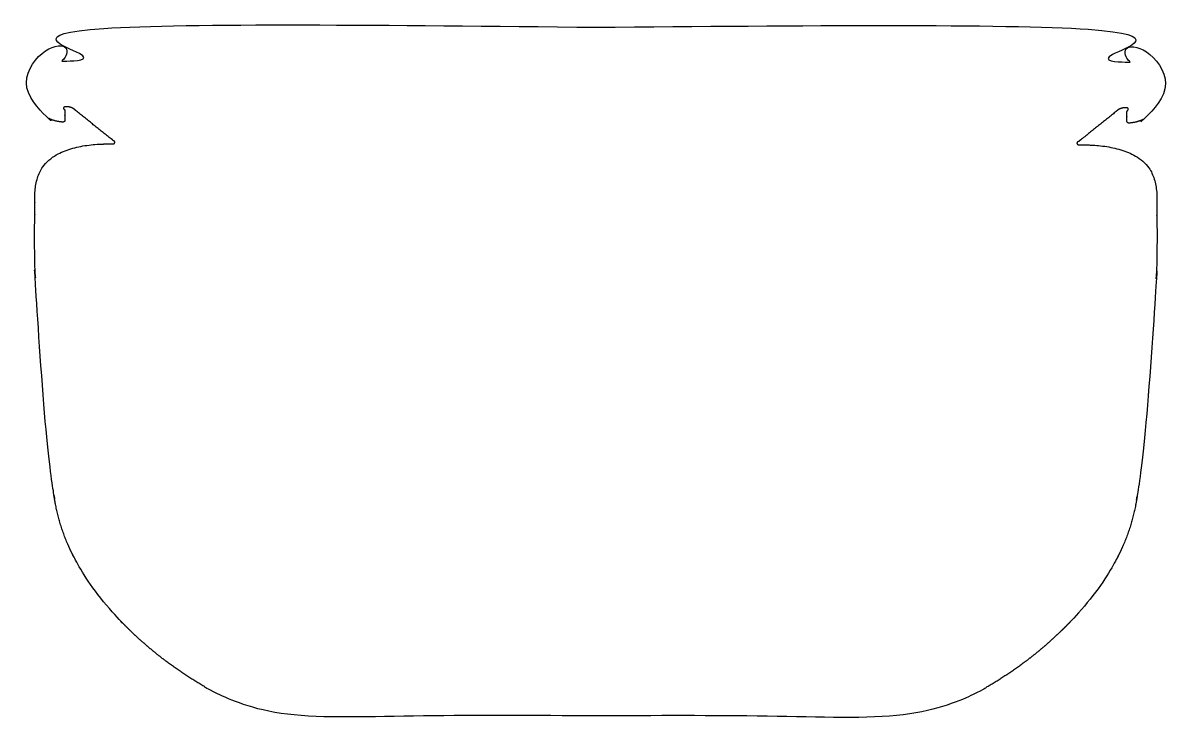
# Model space of a CAD drawing. Header units: millimetres. Extents: x 462 to 762, y 450 to 633.
import ezdxf

# ---------------------------------------------------------------- set-up
doc = ezdxf.new("R2010")
doc.units = ezdxf.units.MM
doc.layers.add('vector-cut', color=5, linetype='Continuous', true_color=0x0000ff)

msp = doc.modelspace()

# ---------------------------------------------------------------- linework, layer by layer
at = {"layer": 'vector-cut'}
for points, weights, knots in [([(475.64, 609.78), (475.08, 610.37), (474.29, 610.7), (473.48, 610.7), (473.27, 610.7), (473.06, 610.7), (472.84, 610.7), (472.69, 610.7), (472.56, 610.61), (472.51, 610.46), (472.46, 610.31), (472.51, 610.16), (472.64, 610.06), (472.76, 609.97), (472.83, 609.84), (472.84, 609.69), (472.84, 609.68), (472.84, 608.85), (472.84, 608.03), (472.84, 607.21), (472.84, 607.07), (472.79, 606.95), (472.69, 606.85), (472.59, 606.75), (472.46, 606.71), (472.32, 606.71), (469.86, 606.84), (467.52, 607.88), (465.77, 609.63), (463.9, 611.5), (462.84, 614.05), (462.84, 616.7), (462.84, 619.35), (463.9, 621.89), (465.77, 623.77), (467.52, 625.52), (469.86, 626.56), (472.32, 626.69), (472.46, 626.69), (472.59, 626.64), (472.69, 626.55), (472.79, 626.45), (472.84, 626.33), (472.84, 626.19), (472.84, 625.37), (472.84, 624.55), (472.84, 623.74), (472.84, 623.58), (472.77, 623.43), (472.64, 623.33), (472.51, 623.24), (472.46, 623.09), (472.51, 622.94), (472.56, 622.79), (472.69, 622.7), (472.84, 622.7), (473.06, 622.7), (473.27, 622.7), (473.48, 622.7), (474.29, 622.7), (475.08, 623.03), (475.64, 623.62), (477.99, 626.07), (480.33, 628.52), (482.68, 630.96), (483.06, 631.36), (483.57, 631.58), (484.12, 631.58), (484.28, 631.58), (484.44, 631.58), (612.13, 631.58)], [1, 1, 1, 1, 1, 1, 1, 0.872623143194, 0.872623235932, 1.00000027821, 0.872623143194, 0.872623143194, 1.00000027821, 0.931796092402, 0.927536784515, 0.987222354553, 0.987222354553, 0.987222354553, 0.987222354553, 0.987222354553, 0.933758421831, 0.933758421831, 0.987222354553, 0.933758421831, 0.933758421831, 0.987222354553, 0.987222354553, 0.987222354553, 0.987222354553, 0.987222354553, 0.987222354553, 0.987222354553, 0.987222354553, 0.987222354553, 0.987222354553, 0.987222354553, 0.987222354553, 0.987222354553, 0.933758421831, 0.933758421831, 0.987222354553, 0.933758421831, 0.933758421831, 0.987222354553, 0.987222354553, 0.987222354553, 0.987222354553, 0.915404710319, 0.915404710319, 0.987222354553, 0.861472834387, 0.861472834387, 0.987222354553, 0.861472866473, 0.861472842409, 0.987222282361, 0.987222282361, 0.987222282361, 0.987222282361, 0.987222282361, 0.987222282361, 0.987222282361, 0.987222282361, 0.987222282361, 0.987222282361, 0.934442880647, 0.934442880647, 0.987222282361, 0.987222282361, 0.987222282361, 0.987222282361], [-339.879846, -339.879846, -339.879846, -339.879846, -338.879846, -338.879846, -338.879846, -337.879846, -337.879846, -337.879846, -337.65953, -337.65953, -337.65953, -337.439214, -337.439214, -337.439214, -336.997141, -336.997141, -336.997141, -336.990003, -336.378368, -336.378368, -336.378368, -335.972516, -335.972516, -335.972516, -335.566663, -335.566663, -335.566663, -334.633009, -334.633009, -334.633009, -333.633009, -333.633009, -333.633009, -332.633009, -332.633009, -332.633009, -331.699355, -331.699355, -331.699355, -331.293502, -331.293502, -331.293502, -330.88765, -330.88765, -330.88765, -330.276015, -330.276015, -330.276015, -329.804495, -329.804495, -329.804495, -329.584179, -329.584179, -329.584179, -329.363864, -329.363864, -329.363864, -328.363864, -328.363864, -328.363864, -327.363864, -327.363864, -327.363864, -326.441272, -326.441272, -326.441272, -324.828432, -324.828432, -324.828432, -324.621308, -324.621308, -324.621308, -324.621308]), ([(612.13, 631.58), (739.83, 631.33), (739.98, 631.33), (740.14, 631.33), (740.69, 631.33), (741.2, 631.12), (741.58, 630.72), (743.92, 628.26), (746.26, 625.81), (748.61, 623.36), (749.17, 622.77), (749.95, 622.44), (750.77, 622.43), (750.98, 622.43), (751.19, 622.43), (751.4, 622.43), (751.56, 622.43), (751.69, 622.53), (751.74, 622.68), (751.79, 622.83), (751.74, 622.98), (751.61, 623.07), (751.48, 623.16), (751.4, 623.31), (751.4, 623.47), (751.41, 624.29), (751.41, 625.1), (751.41, 625.92), (751.41, 626.06), (751.46, 626.19), (751.57, 626.28), (751.67, 626.38), (751.8, 626.43), (751.94, 626.42), (754.4, 626.28), (756.73, 625.25), (758.48, 623.49), (760.35, 621.61), (761.4, 619.07), (761.39, 616.41), (761.39, 613.76), (760.33, 611.22), (758.45, 609.35), (756.69, 607.6), (754.36, 606.57), (751.9, 606.45), (751.76, 606.44), (751.63, 606.49), (751.53, 606.58), (751.43, 606.68), (751.37, 606.81), (751.37, 606.95), (751.37, 607.76), (751.38, 608.59), (751.38, 609.41), (751.38, 609.42), (751.39, 609.57), (751.46, 609.71), (751.58, 609.8), (751.71, 609.89), (751.76, 610.04), (751.71, 610.19), (751.66, 610.34), (751.54, 610.43), (751.38, 610.43), (751.17, 610.43), (750.96, 610.43), (750.75, 610.43), (749.93, 610.44), (749.15, 610.1), (748.58, 609.52)], [0.987222282361, 0.987222282361, 0.987222282361, 0.987222282361, 0.934442880647, 0.934442880647, 0.987222282361, 0.987222282361, 0.987222282361, 0.987222282361, 0.987222282361, 0.987222282361, 0.987222282361, 0.987222282361, 0.987222282361, 0.987222282361, 0.861472842409, 0.861472866473, 0.987222354553, 0.861472834387, 0.861472834387, 0.987222354553, 0.915404710319, 0.915404710319, 0.987222354553, 0.987222354553, 0.987222354553, 0.987222354553, 0.933758421831, 0.933758421831, 0.987222354553, 0.933758421831, 0.933758421831, 0.987222354553, 0.987222354553, 0.987222354553, 0.987222354553, 0.987222354553, 0.987222354553, 0.987222354553, 0.987222354553, 0.987222354553, 0.987222354553, 0.987222354553, 0.987222354553, 0.987222354553, 0.933758421831, 0.933758421831, 0.987222354553, 0.933758421831, 0.933758421831, 0.987222354553, 0.987222354553, 0.987222354553, 0.987222354553, 0.987222354553, 0.927536784515, 0.931796092402, 1.00000027821, 0.872623143194, 0.872623143194, 1.00000027821, 0.872623235932, 0.872623143194, 1, 1, 1, 1, 1, 1, 1], [-324.621308, -324.621308, -324.621308, -324.621308, -324.414183, -324.414183, -324.414183, -322.801343, -322.801343, -322.801343, -321.878751, -321.878751, -321.878751, -320.878751, -320.878751, -320.878751, -319.878751, -319.878751, -319.878751, -319.658436, -319.658436, -319.658436, -319.43812, -319.43812, -319.43812, -318.9666, -318.9666, -318.9666, -318.354965, -318.354965, -318.354965, -317.949113, -317.949113, -317.949113, -317.54326, -317.54326, -317.54326, -316.609606, -316.609606, -316.609606, -315.609606, -315.609606, -315.609606, -314.609606, -314.609606, -314.609606, -313.675952, -313.675952, -313.675952, -313.270099, -313.270099, -313.270099, -312.864247, -312.864247, -312.864247, -312.252612, -312.245474, -312.245474, -312.245474, -311.803401, -311.803401, -311.803401, -311.583085, -311.583085, -311.583085, -311.362769, -311.362769, -311.362769, -310.362769, -310.362769, -310.362769, -309.362769, -309.362769, -309.362769, -309.362769]), ([(611.96, 451), (587.48, 451), (563, 451), (538.52, 451), (528.29, 451), (518.32, 453.58), (509.95, 458.36), (501.64, 463.12), (494.09, 469.01), (487.45, 475.91), (482.33, 481.25), (478.19, 486.92), (475.12, 492.83), (472.45, 497.98), (470.71, 503.51), (469.94, 509.26), (466.18, 537.56), (464.52, 565.36), (464.97, 582.37), (465, 583.5), (464.99, 584.63), (464.95, 585.76), (464.82, 588.96), (465.31, 592.41), (467.02, 594.91), (469.82, 598.98), (475.88, 600.49), (481.1, 600.87), (482.58, 600.97), (483.99, 600.99), (485.52, 601), (485.75, 601), (485.93, 601.19), (485.93, 601.41), (485.93, 601.61), (485.8, 601.77), (485.62, 601.81), (485.54, 601.83), (485.47, 601.86), (485.42, 601.91), (482.16, 604.53), (478.9, 607.15), (475.64, 609.78)], [1, 1, 1, 1, 1, 1, 1, 0.993182253398, 0.993182253398, 1, 1, 1, 1, 0.990032314085, 0.990032314085, 1, 1, 1, 1, 0.999617924726, 0.999617924726, 1, 1, 1, 1, 1, 1, 1, 1, 1, 1, 1, 1, 1, 1, 1, 1, 0.983184619385, 0.983184619385, 1, 1, 1, 1], [-398.371462, -398.371462, -398.371462, -398.371462, -397.373885, -397.373885, -397.373885, -396.42723, -396.42723, -396.42723, -367.799833, -367.799833, -367.799833, -367.438298, -367.438298, -367.438298, -350.124179, -350.124179, -350.124179, -349.21484, -349.21484, -349.21484, -345.829083, -345.829083, -345.829083, -344.952816, -344.952816, -344.952816, -343.952816, -343.952816, -343.952816, -342.952816, -342.952816, -342.952816, -341.952816, -341.952816, -341.952816, -341.093974, -341.093974, -341.093974, -340.868897, -340.868897, -340.868897, -339.879846, -339.879846, -339.879846, -339.879846]), ([(748.58, 609.52), (745.32, 606.9), (742.05, 604.28), (738.79, 601.67), (738.73, 601.62), (738.66, 601.59), (738.59, 601.57), (738.41, 601.53), (738.27, 601.36), (738.27, 601.17), (738.27, 600.95), (738.46, 600.76), (738.68, 600.76), (740.22, 600.74), (741.62, 600.73), (743.1, 600.62), (748.33, 600.23), (754.38, 598.71), (757.18, 594.63), (758.88, 592.13), (759.37, 588.67), (759.23, 585.48), (759.18, 584.35), (759.17, 583.22), (759.2, 582.09), (759.62, 565.08), (757.91, 537.29), (754.09, 508.99), (753.31, 503.24), (751.56, 497.71), (748.88, 492.57), (745.8, 486.67), (741.65, 481), (736.51, 475.67), (729.87, 468.78), (722.31, 462.91), (713.98, 458.17), (705.6, 453.4), (695.63, 450.84), (685.4, 450.86), (660.92, 450.91), (636.44, 450.96), (611.96, 451)], [1, 1, 1, 1, 0.983184619385, 0.983184619385, 1, 1, 1, 1, 1, 1, 1, 1, 1, 1, 1, 1, 1, 1, 1, 1, 0.999617924726, 0.999617924726, 1, 1, 1, 1, 0.990032314085, 0.990032314085, 1, 1, 1, 1, 0.993182253398, 0.993182253398, 1, 1, 1, 1, 1, 1, 1], [-456.863079, -456.863079, -456.863079, -456.863079, -455.874028, -455.874028, -455.874028, -455.648951, -455.648951, -455.648951, -454.790108, -454.790108, -454.790108, -453.790108, -453.790108, -453.790108, -452.790108, -452.790108, -452.790108, -451.790108, -451.790108, -451.790108, -450.913842, -450.913842, -450.913842, -447.528084, -447.528084, -447.528084, -446.618745, -446.618745, -446.618745, -429.304626, -429.304626, -429.304626, -428.943091, -428.943091, -428.943091, -400.315694, -400.315694, -400.315694, -399.369039, -399.369039, -399.369039, -398.371462, -398.371462, -398.371462, -398.371462])]:
    msp.add_rational_spline(points, weights, degree=3, knots=knots, dxfattribs=at)

doc.saveas('drawing.dxf')
